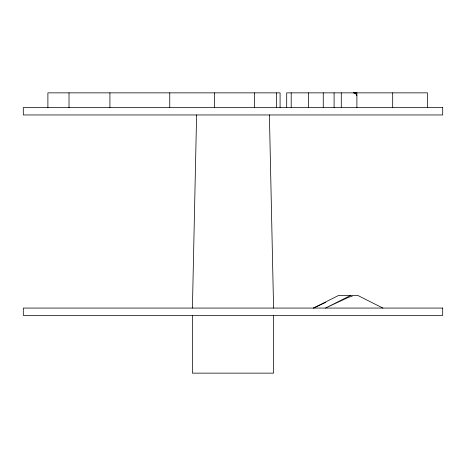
<?xml version="1.0" encoding="UTF-8"?>
<svg xmlns="http://www.w3.org/2000/svg" width="466" height="466" viewBox="0 0 466 466"><rect width="100%" height="100%" fill="white"/><g stroke="black" fill="none" stroke-linecap="round" stroke-linejoin="round"><path stroke-width="0.7" d="M356.892 107.588L356.892 92.856L353.513 92.856M192.423 308.067L196.6 114.956M350.682 295.397L325.484 308.067L348.585 297.285L352.244 296.207M325.705 302.376L313.513 308.067L338.718 295.397L357.696 295.397L382.895 308.067M353.95 92.885L355.902 93.782L356.863 95.6M269.4 114.956L273.577 308.067M427.491 107.588L427.491 92.856L286.701 92.856L286.701 107.588M392.692 92.856L392.692 107.588M341.281 92.856L341.281 107.588M334.099 92.856L334.099 107.588M323.264 92.856L323.264 107.588M308.504 92.856L308.504 107.588M291.198 92.856L291.198 107.588M280.089 107.588L280.089 92.856L47.893 92.856L47.893 107.588M276.594 92.856L276.594 107.588M273.612 315.435L273.612 373.144L192.388 373.144L192.388 315.435M254.523 92.856L254.523 107.588M214.599 92.856L214.599 107.588M169.758 92.856L169.758 107.588M109.918 92.856L109.918 107.588M69.015 92.856L69.015 107.588M442.7 107.588L23.3 107.588L23.3 114.956L442.7 114.956L442.7 107.588M442.7 308.067L23.3 308.067L23.3 315.435L442.7 315.435L442.7 308.067"/></g></svg>
